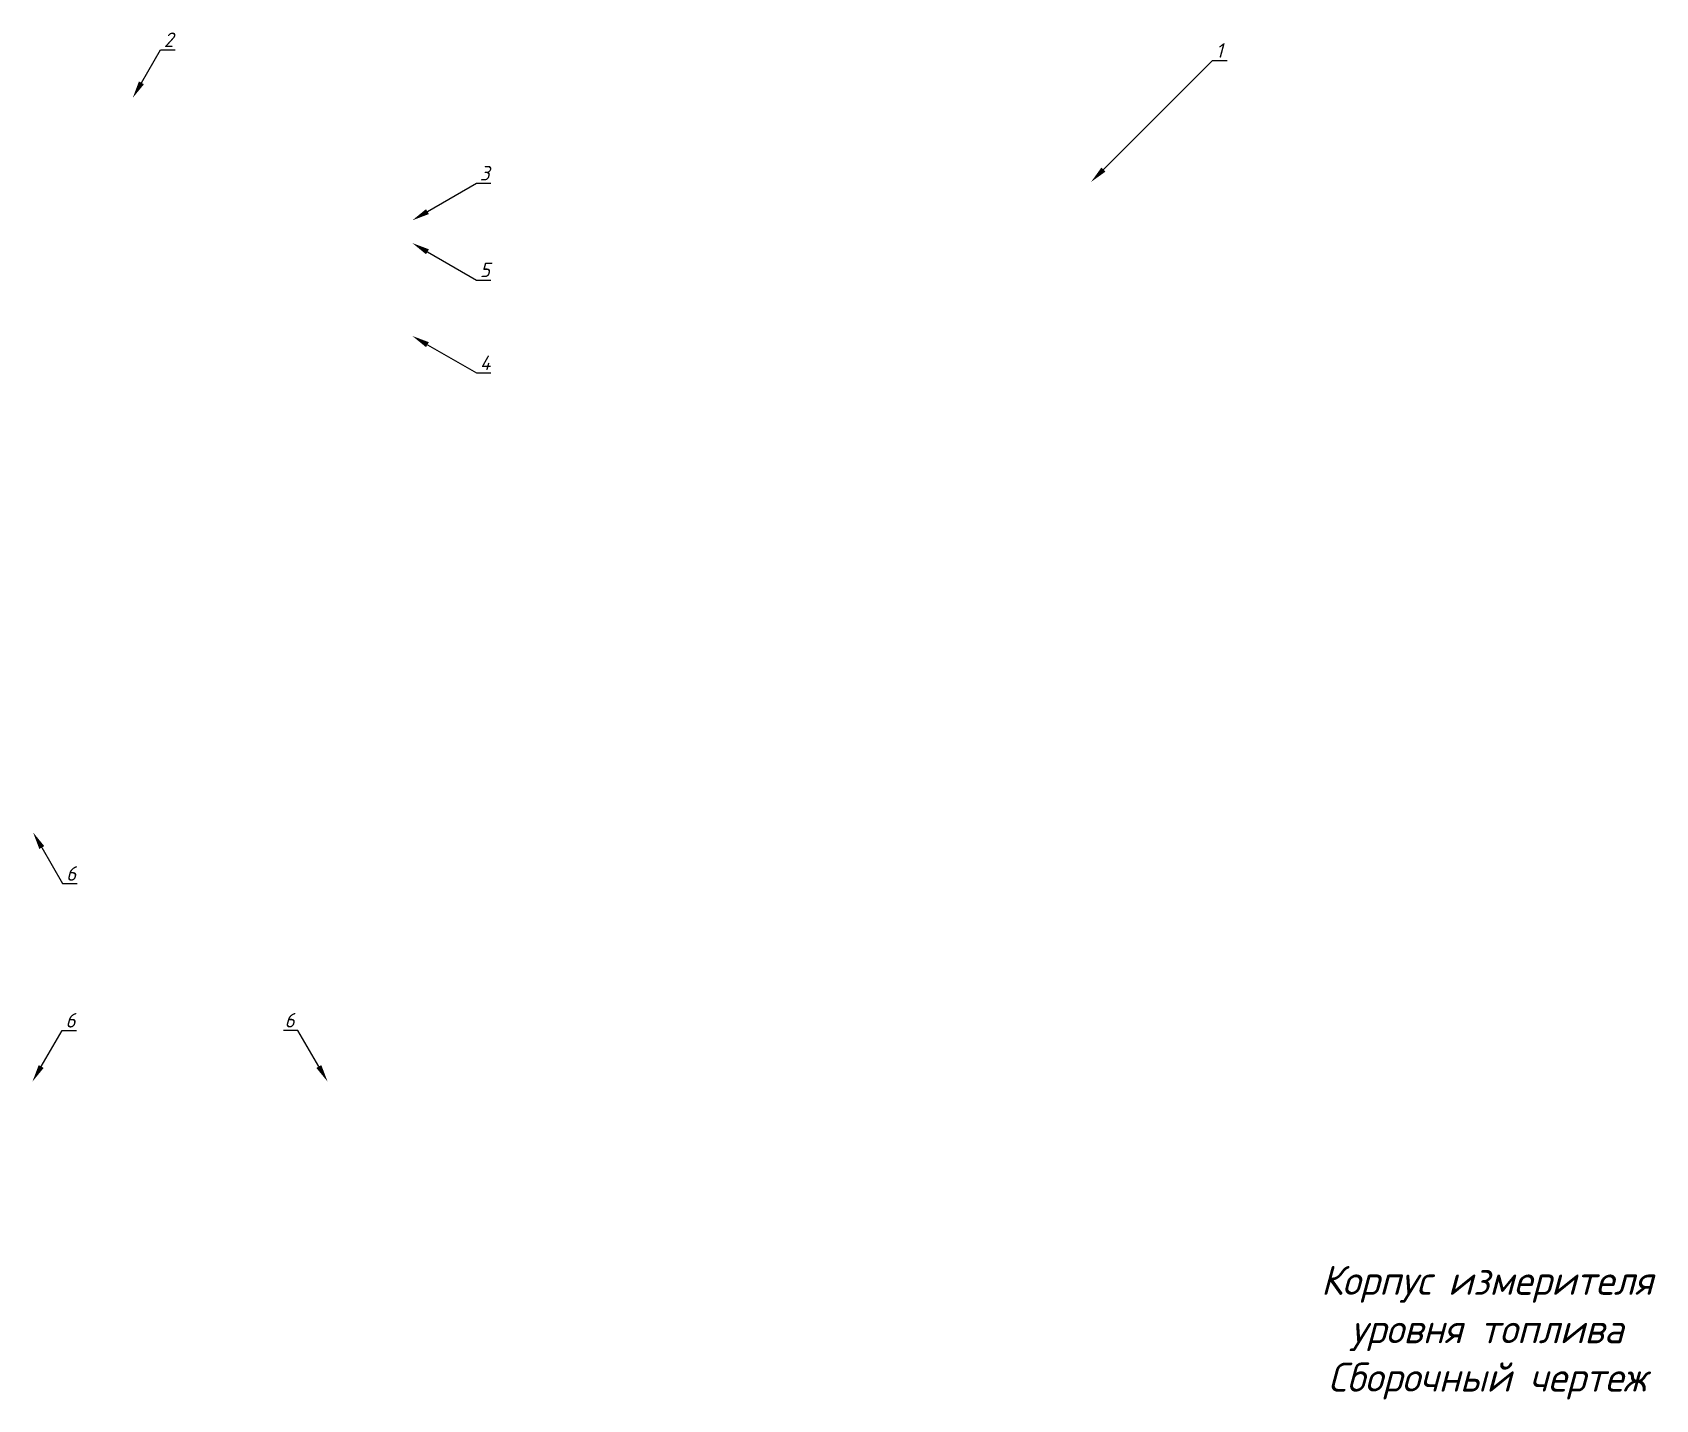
# Paper-space layout 'Лист' of a CAD drawing. Header units: millimetres. Extents: x 80 to 359, y 22 to 257.
import ezdxf
from ezdxf import colors
from ezdxf.entities.mleader import LeaderData, LeaderLine
from ezdxf.math import Vec2, Vec3

# ---------------------------------------------------------------- set-up
doc = ezdxf.new("R2010")
doc.units = ezdxf.units.MM
doc.linetypes.add('Сплошная', pattern=[0])
doc.layers.get('0').update_dxf_attribs({"linetype": 'Сплошная'})
doc.styles.add('Regular Text (GOST)', font='GOST Common Italic.ttf')
doc.styles.add('Обычный текст (ГОСТ)', font='GOST Common Italic.ttf')

psp = doc.layouts.new('Лист')

# ---------------------------------------------------------------- texts
at = {"insert": (330.05, 33.11), "char_height": 5, "attachment_point": 5, "style": 'Обычный текст (ГОСТ)'}
psp.add_mtext_dynamic_manual_height_columns('Корпус измерителя \\Pуровня топлива \\PСборочный чертеж', width=67.7102, gutter_width=1, heights=[24.29], dxfattribs=at)

# ---------------------------------------------------------------- leaders
ml = psp.add_multileader_mtext('Standard')
ml.set_content('2', color=256, style='Regular Text (GOST)')
ml.set_leader_properties()
ml.build(insert=Vec2(0, 0))
ml.multileader.update_dxf_attribs({"text_left_attachment_type": 6, "text_right_attachment_type": 5, "dogleg_length": 0.5, "arrow_head_size": 3})
ctx = ml.context
ctx.base_point, ctx.char_height, ctx.arrow_head_size, ctx.landing_gap_size, ctx.plane_origin = Vec3(102.21, 254.03), 2.5, 3, 0.09, Vec3(96.93, 245.76)
ctx.left_attachment, ctx.right_attachment = 6, 5
notes = []
notes.append((ctx, [(0, (1, 1, 0), (101.71, 254.03), (1, 0), 0.5, [(0, [(96.93, 245.76)], 0, [])])]))
ctx.mtext.insert, ctx.mtext.flow_direction = Vec3(102.3, 257.03), 5
ml = psp.add_multileader_mtext('Standard')
ml.set_content('1', color=256, style='Regular Text (GOST)')
ml.set_leader_properties()
ml.build(insert=Vec2(0, 0))
ml.multileader.update_dxf_attribs({"text_left_attachment_type": 6, "text_right_attachment_type": 5, "dogleg_length": 0.5, "arrow_head_size": 3})
ctx = ml.context
ctx.base_point, ctx.char_height, ctx.arrow_head_size, ctx.landing_gap_size, ctx.plane_origin = Vec3(283.3, 252.19), 2.5, 3, 0.09, Vec3(261.9, 231.29)
ctx.left_attachment, ctx.right_attachment = 6, 5
notes.append((ctx, [(0, (1, 1, 0), (282.8, 252.19), (1, 0), 0.5, [(0, [(261.9, 231.29)], 0, [])])]))
ctx.mtext.insert, ctx.mtext.flow_direction = Vec3(283.39, 255.19), 5
ml = psp.add_multileader_mtext('Standard')
ml.set_content('3', color=256, style='Regular Text (GOST)')
ml.set_leader_properties()
ml.build(insert=Vec2(0, 0))
ml.multileader.update_dxf_attribs({"text_left_attachment_type": 6, "text_right_attachment_type": 5, "dogleg_length": 0.5, "arrow_head_size": 3})
ctx = ml.context
ctx.base_point, ctx.char_height, ctx.arrow_head_size, ctx.landing_gap_size, ctx.plane_origin = Vec3(156.6, 231.05), 2.5, 3, 0.09, Vec3(145.07, 224.68)
ctx.left_attachment, ctx.right_attachment = 6, 5
notes.append((ctx, [(0, (1, 1, 0), (156.1, 231.05), (1, 0), 0.5, [(0, [(145.07, 224.68)], 0, [])])]))
ctx.mtext.insert, ctx.mtext.flow_direction = Vec3(156.69, 234.05), 5
ml = psp.add_multileader_mtext('Standard')
ml.set_content('5', color=256, style='Regular Text (GOST)')
ml.set_leader_properties()
ml.build(insert=Vec2(0, 0))
ml.multileader.update_dxf_attribs({"text_left_attachment_type": 6, "text_right_attachment_type": 5, "dogleg_length": 0.5, "arrow_head_size": 3})
ctx = ml.context
ctx.base_point, ctx.char_height, ctx.arrow_head_size, ctx.landing_gap_size, ctx.plane_origin = Vec3(156.6, 214.39), 2.5, 3, 0.09, Vec3(145.07, 220.76)
ctx.left_attachment, ctx.right_attachment = 6, 5
notes.append((ctx, [(0, (1, 1, 0), (156.1, 214.39), (1, 0), 0.5, [(0, [(145.07, 220.76)], 0, [])])]))
ctx.mtext.insert, ctx.mtext.flow_direction = Vec3(156.69, 217.39), 5
ml = psp.add_multileader_mtext('Standard')
ml.set_content('4', color=256, style='Regular Text (GOST)')
ml.set_leader_properties()
ml.build(insert=Vec2(0, 0))
ml.multileader.update_dxf_attribs({"text_left_attachment_type": 6, "text_right_attachment_type": 5, "dogleg_length": 0.5, "arrow_head_size": 3})
ctx = ml.context
ctx.base_point, ctx.char_height, ctx.arrow_head_size, ctx.landing_gap_size, ctx.plane_origin = Vec3(156.6, 198.39), 2.5, 3, 0.09, Vec3(145.07, 204.76)
ctx.left_attachment, ctx.right_attachment = 6, 5
notes.append((ctx, [(0, (1, 1, 0), (156.1, 198.39), (1, 0), 0.5, [(0, [(145.07, 204.76)], 0, [])])]))
ctx.mtext.insert, ctx.mtext.flow_direction = Vec3(156.69, 201.39), 5
ml = psp.add_multileader_mtext('Standard')
ml.set_content('6', color=256, style='Regular Text (GOST)')
ml.set_leader_properties()
ml.build(insert=Vec2(0, 0))
ml.multileader.update_dxf_attribs({"text_left_attachment_type": 6, "text_right_attachment_type": 5, "dogleg_length": 0.5, "arrow_head_size": 3})
ctx = ml.context
ctx.base_point, ctx.char_height, ctx.arrow_head_size, ctx.landing_gap_size, ctx.plane_origin = Vec3(85.37, 110.44), 2.5, 3, 0.09, Vec3(79.78, 119.26)
ctx.left_attachment, ctx.right_attachment = 6, 5
notes.append((ctx, [(0, (1, 1, 0), (84.87, 110.44), (1, 0), 0.5, [(0, [(79.78, 119.26)], 0, [])])]))
ctx.mtext.insert, ctx.mtext.flow_direction = Vec3(85.46, 113.44), 5
ml = psp.add_multileader_mtext('Standard')
ml.set_content('6', color=256, style='Regular Text (GOST)')
ml.set_leader_properties()
ml.build(insert=Vec2(0, 0))
ml.multileader.update_dxf_attribs({"text_left_attachment_type": 6, "text_right_attachment_type": 5, "dogleg_length": 0.5, "arrow_head_size": 3})
ctx = ml.context
ctx.base_point, ctx.char_height, ctx.arrow_head_size, ctx.landing_gap_size, ctx.plane_origin = Vec3(85.26, 85.16), 2.5, 3, 0.09, Vec3(79.67, 76.35)
ctx.left_attachment, ctx.right_attachment = 6, 5
notes.append((ctx, [(0, (1, 1, 0), (84.76, 85.16), (1, 0), 0.5, [(0, [(79.67, 76.35)], 0, [])])]))
ctx.mtext.insert, ctx.mtext.flow_direction = Vec3(85.35, 88.16), 5
ml = psp.add_multileader_mtext('Standard')
ml.set_content('6', color=256, style='Regular Text (GOST)')
ml.set_leader_properties()
ml.build(insert=Vec2(0, 0))
ml.multileader.update_dxf_attribs({"text_left_attachment_type": 6, "text_right_attachment_type": 5, "dogleg_length": 0.5, "arrow_head_size": 3})
ctx = ml.context
ctx.base_point, ctx.char_height, ctx.arrow_head_size, ctx.landing_gap_size, ctx.plane_origin = Vec3(123.19, 85.17), 2.5, 3, 0.09, Vec3(130.47, 76.35)
ctx.left_attachment, ctx.right_attachment, ctx.text_align_type = 6, 5, 2
notes.append((ctx, [(0, (1, 1, 0), (125.38, 85.17), (-1, 0), 0.5, [(0, [(130.47, 76.35)], 0, [])])]))
ctx.mtext.insert, ctx.mtext.alignment, ctx.mtext.flow_direction = Vec3(124.79, 88.17), 3, 5
for ctx, leaders in notes:
    for number, flags, end, landing, length, lines in leaders:
        leader = LeaderData()
        leader.index, (leader.has_last_leader_line, leader.has_dogleg_vector, leader.attachment_direction) = number, flags
        leader.last_leader_point, leader.dogleg_vector, leader.dogleg_length = Vec3(end), Vec3(landing), length
        for number, points, colour, breaks in lines:
            line = LeaderLine()
            line.index, line.vertices, line.color, line.breaks = number, Vec3.list(points), colors.encode_raw_color(colour), breaks
            leader.lines.append(line)
        ctx.leaders.append(leader)

doc.saveas('drawing.dxf')
